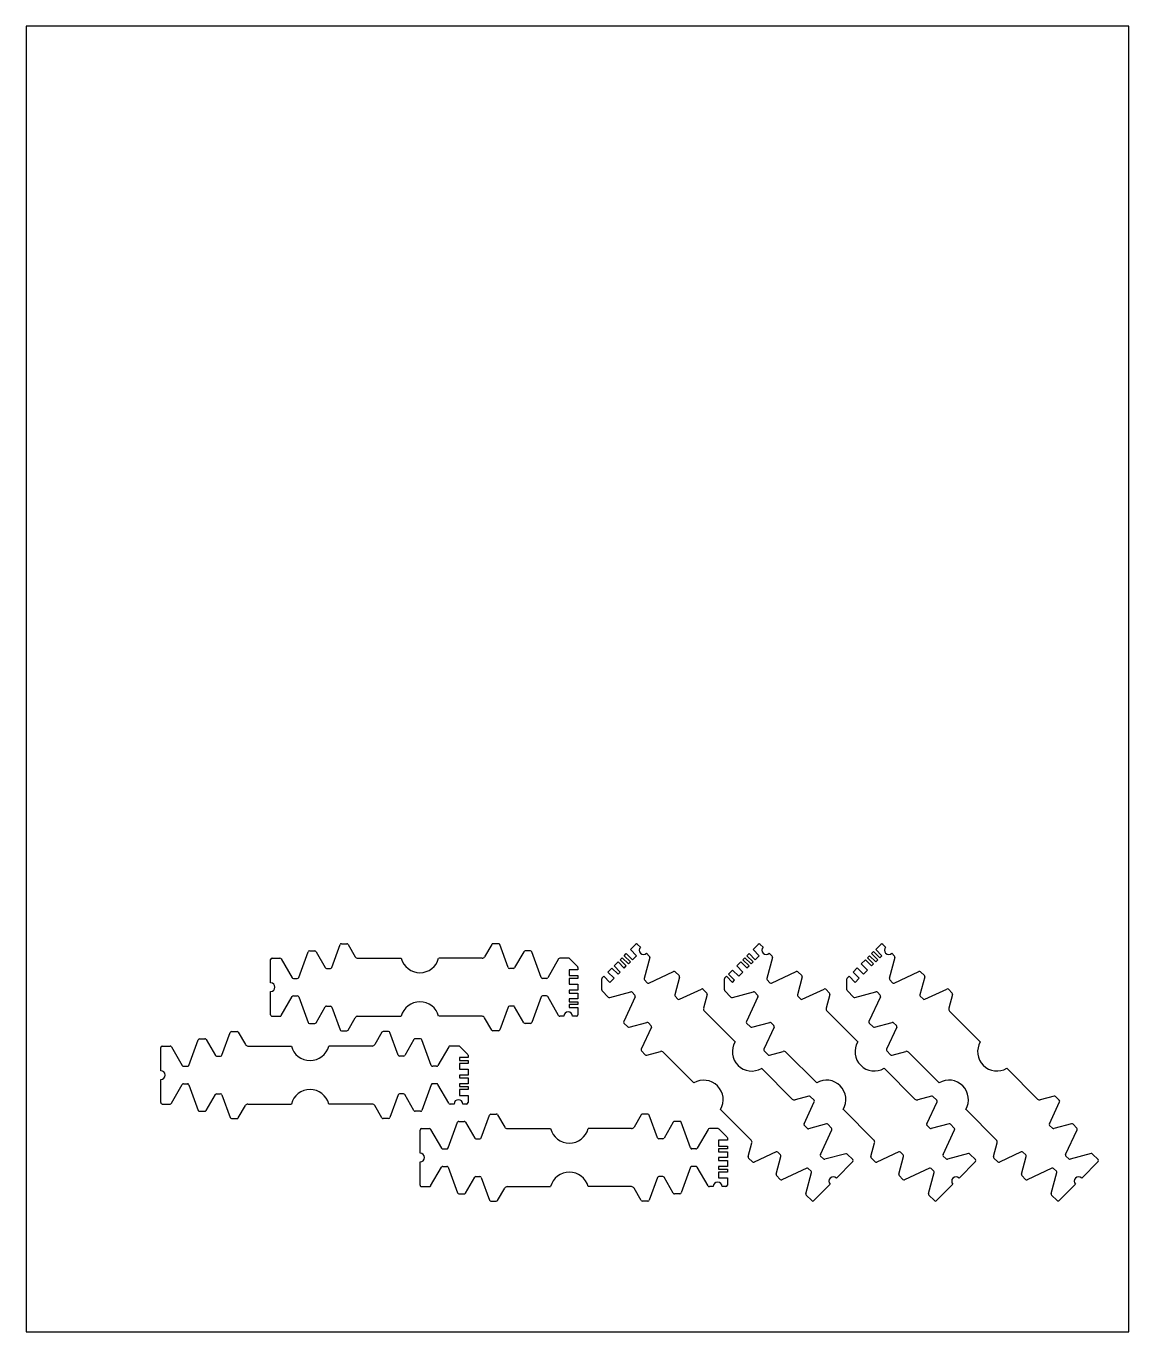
# Model space of a CAD drawing. Header units: millimetres. Extents: x 0 to 1220, y 0 to 450.
# Drawn here: x 840 to 1220, y 0 to 450 of the extents above; entities that cross this region are included whole.
import ezdxf

# ---------------------------------------------------------------- set-up
doc = ezdxf.new("R2010")
doc.units = ezdxf.units.MM
for name, color, linetype in [('Q3_NORMAL', 3, 'Continuous'), ('Q4_MEDIUM', 4, 'Continuous'), ('Q5_HIGH', 5, 'Continuous'), ('SHEET', 7, 'Continuous')]:
    doc.layers.add(name, color=color, linetype=linetype)

# ---------------------------------------------------------------- blocks, each defined once
blk = doc.blocks.new('CTLG_NT06__090deg__i1')
at = {"layer": 'Q3_NORMAL', "color": 3}
for p, q in [((-10, 49.74), (-10, 46.73)), ((-9.85, 50.09), (-7.15, 52.8)), ((-6.79, 52.94), (-6, 52.94)), ((7, 52.94), (9.5, 52.94)), ((10, 52.44), (10, 51.1)), ((10, 48.1), (10, 46.73)), ((-3, 42.11), (-3, 40.75)), ((3, 42.11), (3, 40.75)), ((-12.5, 36.59), (-12.5, 34.73)), ((-3.33, 40.28), (-12.17, 37.06)), ((3.33, 40.28), (12.17, 37.06)), ((12.5, 36.59), (12.5, 34.73)), ((-6.83, 28.86), (-14.67, 26.01)), ((-6.5, 30.69), (-6.5, 29.33)), ((6.5, 30.69), (6.5, 29.33)), ((6.83, 28.86), (14.67, 26.01)), ((-15, 25.54), (-15, 23.68)), ((15, 25.54), (15, 23.68)), ((-15, -28.54), (-15, -26.68)), ((15, -28.54), (15, -26.68)), ((-6.83, -31.86), (-14.67, -29.01)), ((6.83, -31.86), (14.67, -29.01)), ((-6.5, -33.69), (-6.5, -32.33)), ((6.5, -33.69), (6.5, -32.33)), ((-12.5, -39.59), (-12.5, -37.73)), ((-3.33, -43.28), (-12.17, -40.06)), ((3.33, -43.28), (12.17, -40.06)), ((12.5, -39.59), (12.5, -37.73)), ((-3, -45.11), (-3, -43.75)), ((3, -45.11), (3, -43.75)), ((-10, -52.44), (-10, -49.73)), ((-1.5, -52.94), (-9.5, -52.94)), ((9.5, -52.94), (1.5, -52.94)), ((10, -52.44), (10, -49.73))]:
    blk.add_line(p, q, dxfattribs=at)
for centre, radius, start, end in [((-9.5, 49.74), 0.5, 135, 180), ((-6.79, 52.44), 0.5, 90, 135), ((10, 49.6), 1.5, 90, 270), ((9.5, 52.44), 0.5, 0, 90), ((-9.5, 46.73), 0.5, 180, 240), ((9.5, 46.73), 0.5, 300, 0), ((-3.5, 40.75), 0.5, 290, 0), ((-3.5, 42.11), 0.5, 0, 60), ((3.5, 42.11), 0.5, 120, 180), ((3.5, 40.75), 0.5, 180, 250), ((-12, 36.59), 0.5, 110, 180), ((12, 36.59), 0.5, 0, 70), ((-12, 34.73), 0.5, 180, 240), ((12, 34.73), 0.5, 300, 0), ((-7, 29.33), 0.5, 290, 0), ((-7, 30.69), 0.5, 0, 60), ((7, 30.69), 0.5, 120, 180), ((7, 29.33), 0.5, 180, 250), ((-14.5, 25.54), 0.5, 110, 180), ((-14.5, 23.68), 0.5, 180, 240), ((14.5, 25.54), 0.5, 0, 70), ((14.5, 23.68), 0.5, 300, 0), ((-14.5, -26.68), 0.5, 120, 180), ((14.5, -26.68), 0.5, 0, 60), ((-14.5, -28.54), 0.5, 180, 250), ((14.5, -28.54), 0.5, 290, 0), ((-7, -32.33), 0.5, 0, 70), ((-7, -33.69), 0.5, 300, 0), ((7, -32.33), 0.5, 110, 180), ((7, -33.69), 0.5, 180, 240), ((-12, -37.73), 0.5, 120, 180), ((-12, -39.59), 0.5, 180, 250), ((12, -39.59), 0.5, 290, 0), ((12, -37.73), 0.5, 0, 60), ((-3.5, -43.75), 0.5, 0, 70), ((3.5, -43.75), 0.5, 110, 180), ((-9.5, -49.73), 0.5, 120, 180), ((-3.5, -45.11), 0.5, 300, 0), ((3.5, -45.11), 0.5, 180, 240), ((9.5, -49.73), 0.5, 0, 60), ((-9.5, -52.44), 0.5, 180, 270), ((0, -52.94), 1.5, 0, 180), ((9.5, -52.44), 0.5, 270, 0)]:
    blk.add_arc(centre, radius, start, end, dxfattribs=at)
at = {"layer": 'Q4_MEDIUM', "color": 4}
for p, q in [((-9.75, 46.3), (-3.25, 42.55)), ((9.75, 46.3), (3.25, 42.55)), ((-12.25, 34.3), (-6.75, 31.12)), ((12.25, 34.3), (6.75, 31.12)), ((-14.75, 23.24), (-10.5, 20.79)), ((14.75, 23.24), (10.5, 20.79)), ((-10, 19.92), (-10, 4.96)), ((10, 19.92), (10, 4.96)), ((-10, -22.92), (-10, -7.95)), ((10, -22.92), (10, -7.95)), ((-14.75, -26.24), (-10.5, -23.79)), ((14.75, -26.24), (10.5, -23.79)), ((-12.25, -37.3), (-6.75, -34.12)), ((12.25, -37.3), (6.75, -34.12)), ((-9.75, -49.3), (-3.25, -45.55)), ((9.75, -49.3), (3.25, -45.55))]:
    blk.add_line(p, q, dxfattribs=at)
for centre, start, end in [((-11, 19.92), 0, 60), ((11, 19.92), 120, 180), ((-11, -22.92), 300, 0), ((11, -22.92), 180, 240)]:
    blk.add_arc(centre, 1, start, end, dxfattribs=at)
at = {"layer": 'Q5_HIGH', "color": 5}
for p, q in [((-6, 52.94), (-6, 49.94)), ((-6, 49.94), (-4, 49.94)), ((-4, 49.94), (-4, 52.94)), ((-4, 52.94), (-3, 52.94)), ((-3, 52.94), (-3, 49.94)), ((-3, 49.94), (-2, 49.94)), ((-2, 49.94), (-2, 52.94)), ((-2, 52.94), (0, 52.94)), ((0, 52.94), (0, 49.94)), ((0, 49.94), (1, 49.94)), ((1, 49.94), (1, 52.94)), ((1, 52.94), (3, 52.94)), ((3, 52.94), (3, 49.94)), ((3, 49.94), (4, 49.94)), ((4, 49.94), (4, 52.94)), ((4, 52.94), (5, 52.94)), ((5, 52.94), (5, 49.94)), ((5, 49.94), (7, 49.94)), ((7, 49.94), (7, 52.94))]:
    blk.add_line(p, q, dxfattribs=at)
for centre, start, end in [((-11.67, -1.5), 284.4775, 75.5225), ((11.67, -1.5), 104.4775, 255.5225)]:
    blk.add_arc(centre, 6.67, start, end, dxfattribs=at)
blk = doc.blocks.new('CTLG_NT06__090deg__i2')
at = {"layer": 'Q3_NORMAL', "color": 3}
for p, q in [((-10, 49.74), (-10, 46.73)), ((-9.85, 50.09), (-7.15, 52.8)), ((-6.79, 52.94), (-6, 52.94)), ((7, 52.94), (9.5, 52.94)), ((10, 52.44), (10, 51.1)), ((10, 48.1), (10, 46.73)), ((-3, 42.11), (-3, 40.75)), ((3, 42.11), (3, 40.75)), ((-12.5, 36.59), (-12.5, 34.73)), ((-3.33, 40.28), (-12.17, 37.06)), ((3.33, 40.28), (12.17, 37.06)), ((12.5, 36.59), (12.5, 34.73)), ((-6.83, 28.86), (-14.67, 26.01)), ((-6.5, 30.69), (-6.5, 29.33)), ((6.5, 30.69), (6.5, 29.33)), ((6.83, 28.86), (14.67, 26.01)), ((-15, 25.54), (-15, 23.68)), ((15, 25.54), (15, 23.68)), ((-15, -28.54), (-15, -26.68)), ((15, -28.54), (15, -26.68)), ((-6.83, -31.86), (-14.67, -29.01)), ((6.83, -31.86), (14.67, -29.01)), ((-6.5, -33.69), (-6.5, -32.33)), ((6.5, -33.69), (6.5, -32.33)), ((-12.5, -39.59), (-12.5, -37.73)), ((-3.33, -43.28), (-12.17, -40.06)), ((3.33, -43.28), (12.17, -40.06)), ((12.5, -39.59), (12.5, -37.73)), ((-3, -45.11), (-3, -43.75)), ((3, -45.11), (3, -43.75)), ((-10, -52.44), (-10, -49.73)), ((-1.5, -52.94), (-9.5, -52.94)), ((9.5, -52.94), (1.5, -52.94)), ((10, -52.44), (10, -49.73))]:
    blk.add_line(p, q, dxfattribs=at)
for centre, radius, start, end in [((-9.5, 49.74), 0.5, 135, 180), ((-6.79, 52.44), 0.5, 90, 135), ((10, 49.6), 1.5, 90, 270), ((9.5, 52.44), 0.5, 0, 90), ((-9.5, 46.73), 0.5, 180, 240), ((9.5, 46.73), 0.5, 300, 0), ((-3.5, 40.75), 0.5, 290, 0), ((-3.5, 42.11), 0.5, 0, 60), ((3.5, 42.11), 0.5, 120, 180), ((3.5, 40.75), 0.5, 180, 250), ((-12, 36.59), 0.5, 110, 180), ((12, 36.59), 0.5, 0, 70), ((-12, 34.73), 0.5, 180, 240), ((12, 34.73), 0.5, 300, 0), ((-7, 29.33), 0.5, 290, 0), ((-7, 30.69), 0.5, 0, 60), ((7, 30.69), 0.5, 120, 180), ((7, 29.33), 0.5, 180, 250), ((-14.5, 25.54), 0.5, 110, 180), ((-14.5, 23.68), 0.5, 180, 240), ((14.5, 25.54), 0.5, 0, 70), ((14.5, 23.68), 0.5, 300, 0), ((-14.5, -26.68), 0.5, 120, 180), ((14.5, -26.68), 0.5, 0, 60), ((-14.5, -28.54), 0.5, 180, 250), ((14.5, -28.54), 0.5, 290, 0), ((-7, -32.33), 0.5, 0, 70), ((-7, -33.69), 0.5, 300, 0), ((7, -32.33), 0.5, 110, 180), ((7, -33.69), 0.5, 180, 240), ((-12, -37.73), 0.5, 120, 180), ((-12, -39.59), 0.5, 180, 250), ((12, -39.59), 0.5, 290, 0), ((12, -37.73), 0.5, 0, 60), ((-3.5, -43.75), 0.5, 0, 70), ((3.5, -43.75), 0.5, 110, 180), ((-9.5, -49.73), 0.5, 120, 180), ((-3.5, -45.11), 0.5, 300, 0), ((3.5, -45.11), 0.5, 180, 240), ((9.5, -49.73), 0.5, 0, 60), ((-9.5, -52.44), 0.5, 180, 270), ((0, -52.94), 1.5, 0, 180), ((9.5, -52.44), 0.5, 270, 0)]:
    blk.add_arc(centre, radius, start, end, dxfattribs=at)
at = {"layer": 'Q4_MEDIUM', "color": 4}
for p, q in [((-9.75, 46.3), (-3.25, 42.55)), ((9.75, 46.3), (3.25, 42.55)), ((-12.25, 34.3), (-6.75, 31.12)), ((12.25, 34.3), (6.75, 31.12)), ((-14.75, 23.24), (-10.5, 20.79)), ((14.75, 23.24), (10.5, 20.79)), ((-10, 19.92), (-10, 4.96)), ((10, 19.92), (10, 4.96)), ((-10, -22.92), (-10, -7.95)), ((10, -22.92), (10, -7.95)), ((-14.75, -26.24), (-10.5, -23.79)), ((14.75, -26.24), (10.5, -23.79)), ((-12.25, -37.3), (-6.75, -34.12)), ((12.25, -37.3), (6.75, -34.12)), ((-9.75, -49.3), (-3.25, -45.55)), ((9.75, -49.3), (3.25, -45.55))]:
    blk.add_line(p, q, dxfattribs=at)
for centre, start, end in [((-11, 19.92), 0, 60), ((11, 19.92), 120, 180), ((-11, -22.92), 300, 0), ((11, -22.92), 180, 240)]:
    blk.add_arc(centre, 1, start, end, dxfattribs=at)
at = {"layer": 'Q5_HIGH', "color": 5}
for p, q in [((-6, 52.94), (-6, 49.94)), ((-6, 49.94), (-5, 49.94)), ((-5, 49.94), (-5, 52.94)), ((-5, 52.94), (-4, 52.94)), ((-4, 52.94), (-4, 49.94)), ((-4, 49.94), (-2, 49.94)), ((-2, 49.94), (-2, 52.94)), ((-2, 52.94), (0, 52.94)), ((0, 52.94), (0, 49.94)), ((0, 49.94), (1, 49.94)), ((1, 49.94), (1, 52.94)), ((1, 52.94), (3, 52.94)), ((3, 52.94), (3, 49.94)), ((3, 49.94), (4, 49.94)), ((4, 49.94), (4, 52.94)), ((4, 52.94), (5, 52.94)), ((5, 52.94), (5, 49.94)), ((5, 49.94), (7, 49.94)), ((7, 49.94), (7, 52.94))]:
    blk.add_line(p, q, dxfattribs=at)
for centre, start, end in [((-11.67, -1.5), 284.4775, 75.5225), ((11.67, -1.5), 104.4775, 255.5225)]:
    blk.add_arc(centre, 6.67, start, end, dxfattribs=at)
blk = doc.blocks.new('CTLG_NT06__045deg__i1')
at = {"layer": 'Q3_NORMAL', "color": 3}
for p, q in [((-10, 49.74), (-10, 46.73)), ((-9.85, 50.09), (-7.15, 52.8)), ((-6.79, 52.94), (-6, 52.94)), ((7, 52.94), (9.5, 52.94)), ((10, 52.44), (10, 51.1)), ((10, 48.1), (10, 46.73)), ((-3, 42.11), (-3, 40.75)), ((3, 42.11), (3, 40.75)), ((-12.5, 36.59), (-12.5, 34.73)), ((-3.33, 40.28), (-12.17, 37.06)), ((3.33, 40.28), (12.17, 37.06)), ((12.5, 36.59), (12.5, 34.73)), ((-6.83, 28.86), (-14.67, 26.01)), ((-6.5, 30.69), (-6.5, 29.33)), ((6.5, 30.69), (6.5, 29.33)), ((6.83, 28.86), (14.67, 26.01)), ((-15, 25.54), (-15, 23.68)), ((15, 25.54), (15, 23.68)), ((-15, -28.54), (-15, -26.68)), ((15, -28.54), (15, -26.68)), ((-6.83, -31.86), (-14.67, -29.01)), ((6.83, -31.86), (14.67, -29.01)), ((-6.5, -33.69), (-6.5, -32.33)), ((6.5, -33.69), (6.5, -32.33)), ((-12.5, -39.59), (-12.5, -37.73)), ((-3.33, -43.28), (-12.17, -40.06)), ((3.33, -43.28), (12.17, -40.06)), ((12.5, -39.59), (12.5, -37.73)), ((-3, -45.11), (-3, -43.75)), ((3, -45.11), (3, -43.75)), ((-10, -52.44), (-10, -49.73)), ((-1.5, -52.94), (-9.5, -52.94)), ((9.5, -52.94), (1.5, -52.94)), ((10, -52.44), (10, -49.73))]:
    blk.add_line(p, q, dxfattribs=at)
for centre, radius, start, end in [((-9.5, 49.74), 0.5, 135, 180), ((-6.79, 52.44), 0.5, 90, 135), ((10, 49.6), 1.5, 90, 270), ((9.5, 52.44), 0.5, 0, 90), ((-9.5, 46.73), 0.5, 180, 240), ((9.5, 46.73), 0.5, 300, 0), ((-3.5, 40.75), 0.5, 290, 0), ((-3.5, 42.11), 0.5, 0, 60), ((3.5, 42.11), 0.5, 120, 180), ((3.5, 40.75), 0.5, 180, 250), ((-12, 36.59), 0.5, 110, 180), ((12, 36.59), 0.5, 0, 70), ((-12, 34.73), 0.5, 180, 240), ((12, 34.73), 0.5, 300, 0), ((-7, 29.33), 0.5, 290, 0), ((-7, 30.69), 0.5, 0, 60), ((7, 30.69), 0.5, 120, 180), ((7, 29.33), 0.5, 180, 250), ((-14.5, 25.54), 0.5, 110, 180), ((-14.5, 23.68), 0.5, 180, 240), ((14.5, 25.54), 0.5, 0, 70), ((14.5, 23.68), 0.5, 300, 0), ((-14.5, -26.68), 0.5, 120, 180), ((14.5, -26.68), 0.5, 0, 60), ((-14.5, -28.54), 0.5, 180, 250), ((14.5, -28.54), 0.5, 290, 0), ((-7, -32.33), 0.5, 0, 70), ((-7, -33.69), 0.5, 300, 0), ((7, -32.33), 0.5, 110, 180), ((7, -33.69), 0.5, 180, 240), ((-12, -37.73), 0.5, 120, 180), ((-12, -39.59), 0.5, 180, 250), ((12, -39.59), 0.5, 290, 0), ((12, -37.73), 0.5, 0, 60), ((-3.5, -43.75), 0.5, 0, 70), ((3.5, -43.75), 0.5, 110, 180), ((-9.5, -49.73), 0.5, 120, 180), ((-3.5, -45.11), 0.5, 300, 0), ((3.5, -45.11), 0.5, 180, 240), ((9.5, -49.73), 0.5, 0, 60), ((-9.5, -52.44), 0.5, 180, 270), ((0, -52.94), 1.5, 0, 180), ((9.5, -52.44), 0.5, 270, 0)]:
    blk.add_arc(centre, radius, start, end, dxfattribs=at)
at = {"layer": 'Q4_MEDIUM', "color": 4}
for p, q in [((-9.75, 46.3), (-3.25, 42.55)), ((9.75, 46.3), (3.25, 42.55)), ((-12.25, 34.3), (-6.75, 31.12)), ((12.25, 34.3), (6.75, 31.12)), ((-14.75, 23.24), (-10.5, 20.79)), ((14.75, 23.24), (10.5, 20.79)), ((-10, 19.92), (-10, 4.96)), ((10, 19.92), (10, 4.96)), ((-10, -22.92), (-10, -7.95)), ((10, -22.92), (10, -7.95)), ((-14.75, -26.24), (-10.5, -23.79)), ((14.75, -26.24), (10.5, -23.79)), ((-12.25, -37.3), (-6.75, -34.12)), ((12.25, -37.3), (6.75, -34.12)), ((-9.75, -49.3), (-3.25, -45.55)), ((9.75, -49.3), (3.25, -45.55))]:
    blk.add_line(p, q, dxfattribs=at)
for centre, start, end in [((-11, 19.92), 0, 60), ((11, 19.92), 120, 180), ((-11, -22.92), 300, 0), ((11, -22.92), 180, 240)]:
    blk.add_arc(centre, 1, start, end, dxfattribs=at)
at = {"layer": 'Q5_HIGH', "color": 5}
for p, q in [((-6, 52.94), (-6, 49.94)), ((-6, 49.94), (-4, 49.94)), ((-4, 49.94), (-4, 52.94)), ((-4, 52.94), (-2, 52.94)), ((-2, 52.94), (-2, 49.94)), ((-2, 49.94), (-1, 49.94)), ((-1, 49.94), (-1, 52.94)), ((-1, 52.94), (1, 52.94)), ((1, 52.94), (1, 49.94)), ((1, 49.94), (2, 49.94)), ((2, 49.94), (2, 52.94)), ((2, 52.94), (3, 52.94)), ((3, 52.94), (3, 49.94)), ((3, 49.94), (4, 49.94)), ((4, 49.94), (4, 52.94)), ((4, 52.94), (5, 52.94)), ((5, 52.94), (5, 49.94)), ((5, 49.94), (7, 49.94)), ((7, 49.94), (7, 52.94))]:
    blk.add_line(p, q, dxfattribs=at)
for centre, start, end in [((-11.67, -1.5), 284.4775, 75.5225), ((11.67, -1.5), 104.4775, 255.5225)]:
    blk.add_arc(centre, 6.67, start, end, dxfattribs=at)
blk = doc.blocks.new('CTLG_NT06__045deg__i2')
at = {"layer": 'Q3_NORMAL', "color": 3}
for p, q in [((-10, 49.74), (-10, 46.73)), ((-9.85, 50.09), (-7.15, 52.8)), ((-6.79, 52.94), (-6, 52.94)), ((7, 52.94), (9.5, 52.94)), ((10, 52.44), (10, 51.1)), ((10, 48.1), (10, 46.73)), ((-3, 42.11), (-3, 40.75)), ((3, 42.11), (3, 40.75)), ((-12.5, 36.59), (-12.5, 34.73)), ((-3.33, 40.28), (-12.17, 37.06)), ((3.33, 40.28), (12.17, 37.06)), ((12.5, 36.59), (12.5, 34.73)), ((-6.83, 28.86), (-14.67, 26.01)), ((-6.5, 30.69), (-6.5, 29.33)), ((6.5, 30.69), (6.5, 29.33)), ((6.83, 28.86), (14.67, 26.01)), ((-15, 25.54), (-15, 23.68)), ((15, 25.54), (15, 23.68)), ((-15, -28.54), (-15, -26.68)), ((15, -28.54), (15, -26.68)), ((-6.83, -31.86), (-14.67, -29.01)), ((6.83, -31.86), (14.67, -29.01)), ((-6.5, -33.69), (-6.5, -32.33)), ((6.5, -33.69), (6.5, -32.33)), ((-12.5, -39.59), (-12.5, -37.73)), ((-3.33, -43.28), (-12.17, -40.06)), ((3.33, -43.28), (12.17, -40.06)), ((12.5, -39.59), (12.5, -37.73)), ((-3, -45.11), (-3, -43.75)), ((3, -45.11), (3, -43.75)), ((-10, -52.44), (-10, -49.73)), ((-1.5, -52.94), (-9.5, -52.94)), ((9.5, -52.94), (1.5, -52.94)), ((10, -52.44), (10, -49.73))]:
    blk.add_line(p, q, dxfattribs=at)
for centre, radius, start, end in [((-9.5, 49.74), 0.5, 135, 180), ((-6.79, 52.44), 0.5, 90, 135), ((10, 49.6), 1.5, 90, 270), ((9.5, 52.44), 0.5, 0, 90), ((-9.5, 46.73), 0.5, 180, 240), ((9.5, 46.73), 0.5, 300, 0), ((-3.5, 40.75), 0.5, 290, 0), ((-3.5, 42.11), 0.5, 0, 60), ((3.5, 42.11), 0.5, 120, 180), ((3.5, 40.75), 0.5, 180, 250), ((-12, 36.59), 0.5, 110, 180), ((12, 36.59), 0.5, 0, 70), ((-12, 34.73), 0.5, 180, 240), ((12, 34.73), 0.5, 300, 0), ((-7, 29.33), 0.5, 290, 0), ((-7, 30.69), 0.5, 0, 60), ((7, 30.69), 0.5, 120, 180), ((7, 29.33), 0.5, 180, 250), ((-14.5, 25.54), 0.5, 110, 180), ((-14.5, 23.68), 0.5, 180, 240), ((14.5, 25.54), 0.5, 0, 70), ((14.5, 23.68), 0.5, 300, 0), ((-14.5, -26.68), 0.5, 120, 180), ((14.5, -26.68), 0.5, 0, 60), ((-14.5, -28.54), 0.5, 180, 250), ((14.5, -28.54), 0.5, 290, 0), ((-7, -32.33), 0.5, 0, 70), ((-7, -33.69), 0.5, 300, 0), ((7, -32.33), 0.5, 110, 180), ((7, -33.69), 0.5, 180, 240), ((-12, -37.73), 0.5, 120, 180), ((-12, -39.59), 0.5, 180, 250), ((12, -39.59), 0.5, 290, 0), ((12, -37.73), 0.5, 0, 60), ((-3.5, -43.75), 0.5, 0, 70), ((3.5, -43.75), 0.5, 110, 180), ((-9.5, -49.73), 0.5, 120, 180), ((-3.5, -45.11), 0.5, 300, 0), ((3.5, -45.11), 0.5, 180, 240), ((9.5, -49.73), 0.5, 0, 60), ((-9.5, -52.44), 0.5, 180, 270), ((0, -52.94), 1.5, 0, 180), ((9.5, -52.44), 0.5, 270, 0)]:
    blk.add_arc(centre, radius, start, end, dxfattribs=at)
at = {"layer": 'Q4_MEDIUM', "color": 4}
for p, q in [((-9.75, 46.3), (-3.25, 42.55)), ((9.75, 46.3), (3.25, 42.55)), ((-12.25, 34.3), (-6.75, 31.12)), ((12.25, 34.3), (6.75, 31.12)), ((-14.75, 23.24), (-10.5, 20.79)), ((14.75, 23.24), (10.5, 20.79)), ((-10, 19.92), (-10, 4.96)), ((10, 19.92), (10, 4.96)), ((-10, -22.92), (-10, -7.95)), ((10, -22.92), (10, -7.95)), ((-14.75, -26.24), (-10.5, -23.79)), ((14.75, -26.24), (10.5, -23.79)), ((-12.25, -37.3), (-6.75, -34.12)), ((12.25, -37.3), (6.75, -34.12)), ((-9.75, -49.3), (-3.25, -45.55)), ((9.75, -49.3), (3.25, -45.55))]:
    blk.add_line(p, q, dxfattribs=at)
for centre, start, end in [((-11, 19.92), 0, 60), ((11, 19.92), 120, 180), ((-11, -22.92), 300, 0), ((11, -22.92), 180, 240)]:
    blk.add_arc(centre, 1, start, end, dxfattribs=at)
at = {"layer": 'Q5_HIGH', "color": 5}
for p, q in [((-6, 52.94), (-6, 49.94)), ((-6, 49.94), (-5, 49.94)), ((-5, 49.94), (-5, 52.94)), ((-5, 52.94), (-3, 52.94)), ((-3, 52.94), (-3, 49.94)), ((-3, 49.94), (-1, 49.94)), ((-1, 49.94), (-1, 52.94)), ((-1, 52.94), (1, 52.94)), ((1, 52.94), (1, 49.94)), ((1, 49.94), (2, 49.94)), ((2, 49.94), (2, 52.94)), ((2, 52.94), (3, 52.94)), ((3, 52.94), (3, 49.94)), ((3, 49.94), (4, 49.94)), ((4, 49.94), (4, 52.94)), ((4, 52.94), (5, 52.94)), ((5, 52.94), (5, 49.94)), ((5, 49.94), (7, 49.94)), ((7, 49.94), (7, 52.94))]:
    blk.add_line(p, q, dxfattribs=at)
for centre, start, end in [((-11.67, -1.5), 284.4775, 75.5225), ((11.67, -1.5), 104.4775, 255.5225)]:
    blk.add_arc(centre, 6.67, start, end, dxfattribs=at)
blk = doc.blocks.new('CTLG_NT06__045deg__i3')
at = {"layer": 'Q3_NORMAL', "color": 3}
for p, q in [((-10, 49.74), (-10, 46.73)), ((-9.85, 50.09), (-7.15, 52.8)), ((-6.79, 52.94), (-6, 52.94)), ((7, 52.94), (9.5, 52.94)), ((10, 52.44), (10, 51.1)), ((10, 48.1), (10, 46.73)), ((-3, 42.11), (-3, 40.75)), ((3, 42.11), (3, 40.75)), ((-12.5, 36.59), (-12.5, 34.73)), ((-3.33, 40.28), (-12.17, 37.06)), ((3.33, 40.28), (12.17, 37.06)), ((12.5, 36.59), (12.5, 34.73)), ((-6.83, 28.86), (-14.67, 26.01)), ((-6.5, 30.69), (-6.5, 29.33)), ((6.5, 30.69), (6.5, 29.33)), ((6.83, 28.86), (14.67, 26.01)), ((-15, 25.54), (-15, 23.68)), ((15, 25.54), (15, 23.68)), ((-15, -28.54), (-15, -26.68)), ((15, -28.54), (15, -26.68)), ((-6.83, -31.86), (-14.67, -29.01)), ((6.83, -31.86), (14.67, -29.01)), ((-6.5, -33.69), (-6.5, -32.33)), ((6.5, -33.69), (6.5, -32.33)), ((-12.5, -39.59), (-12.5, -37.73)), ((-3.33, -43.28), (-12.17, -40.06)), ((3.33, -43.28), (12.17, -40.06)), ((12.5, -39.59), (12.5, -37.73)), ((-3, -45.11), (-3, -43.75)), ((3, -45.11), (3, -43.75)), ((-10, -52.44), (-10, -49.73)), ((-1.5, -52.94), (-9.5, -52.94)), ((9.5, -52.94), (1.5, -52.94)), ((10, -52.44), (10, -49.73))]:
    blk.add_line(p, q, dxfattribs=at)
for centre, radius, start, end in [((-9.5, 49.74), 0.5, 135, 180), ((-6.79, 52.44), 0.5, 90, 135), ((10, 49.6), 1.5, 90, 270), ((9.5, 52.44), 0.5, 0, 90), ((-9.5, 46.73), 0.5, 180, 240), ((9.5, 46.73), 0.5, 300, 0), ((-3.5, 40.75), 0.5, 290, 0), ((-3.5, 42.11), 0.5, 0, 60), ((3.5, 42.11), 0.5, 120, 180), ((3.5, 40.75), 0.5, 180, 250), ((-12, 36.59), 0.5, 110, 180), ((12, 36.59), 0.5, 0, 70), ((-12, 34.73), 0.5, 180, 240), ((12, 34.73), 0.5, 300, 0), ((-7, 29.33), 0.5, 290, 0), ((-7, 30.69), 0.5, 0, 60), ((7, 30.69), 0.5, 120, 180), ((7, 29.33), 0.5, 180, 250), ((-14.5, 25.54), 0.5, 110, 180), ((-14.5, 23.68), 0.5, 180, 240), ((14.5, 25.54), 0.5, 0, 70), ((14.5, 23.68), 0.5, 300, 0), ((-14.5, -26.68), 0.5, 120, 180), ((14.5, -26.68), 0.5, 0, 60), ((-14.5, -28.54), 0.5, 180, 250), ((14.5, -28.54), 0.5, 290, 0), ((-7, -32.33), 0.5, 0, 70), ((-7, -33.69), 0.5, 300, 0), ((7, -32.33), 0.5, 110, 180), ((7, -33.69), 0.5, 180, 240), ((-12, -37.73), 0.5, 120, 180), ((-12, -39.59), 0.5, 180, 250), ((12, -39.59), 0.5, 290, 0), ((12, -37.73), 0.5, 0, 60), ((-3.5, -43.75), 0.5, 0, 70), ((3.5, -43.75), 0.5, 110, 180), ((-9.5, -49.73), 0.5, 120, 180), ((-3.5, -45.11), 0.5, 300, 0), ((3.5, -45.11), 0.5, 180, 240), ((9.5, -49.73), 0.5, 0, 60), ((-9.5, -52.44), 0.5, 180, 270), ((0, -52.94), 1.5, 0, 180), ((9.5, -52.44), 0.5, 270, 0)]:
    blk.add_arc(centre, radius, start, end, dxfattribs=at)
at = {"layer": 'Q4_MEDIUM', "color": 4}
for p, q in [((-9.75, 46.3), (-3.25, 42.55)), ((9.75, 46.3), (3.25, 42.55)), ((-12.25, 34.3), (-6.75, 31.12)), ((12.25, 34.3), (6.75, 31.12)), ((-14.75, 23.24), (-10.5, 20.79)), ((14.75, 23.24), (10.5, 20.79)), ((-10, 19.92), (-10, 4.96)), ((10, 19.92), (10, 4.96)), ((-10, -22.92), (-10, -7.95)), ((10, -22.92), (10, -7.95)), ((-14.75, -26.24), (-10.5, -23.79)), ((14.75, -26.24), (10.5, -23.79)), ((-12.25, -37.3), (-6.75, -34.12)), ((12.25, -37.3), (6.75, -34.12)), ((-9.75, -49.3), (-3.25, -45.55)), ((9.75, -49.3), (3.25, -45.55))]:
    blk.add_line(p, q, dxfattribs=at)
for centre, start, end in [((-11, 19.92), 0, 60), ((11, 19.92), 120, 180), ((-11, -22.92), 300, 0), ((11, -22.92), 180, 240)]:
    blk.add_arc(centre, 1, start, end, dxfattribs=at)
at = {"layer": 'Q5_HIGH', "color": 5}
for p, q in [((-6, 52.94), (-6, 49.94)), ((-6, 49.94), (-4, 49.94)), ((-4, 49.94), (-4, 52.94)), ((-4, 52.94), (-2, 52.94)), ((-2, 52.94), (-2, 49.94)), ((-2, 49.94), (0, 49.94)), ((0, 49.94), (0, 52.94)), ((0, 52.94), (2, 52.94)), ((2, 52.94), (2, 49.94)), ((2, 49.94), (3, 49.94)), ((3, 49.94), (3, 52.94)), ((3, 52.94), (4, 52.94)), ((4, 52.94), (4, 49.94)), ((4, 49.94), (5, 49.94)), ((5, 49.94), (5, 52.94)), ((5, 52.94), (6, 52.94)), ((6, 52.94), (6, 49.94)), ((6, 49.94), (7, 49.94)), ((7, 49.94), (7, 52.94))]:
    blk.add_line(p, q, dxfattribs=at)
for centre, start, end in [((-11.67, -1.5), 284.4775, 75.5225), ((11.67, -1.5), 104.4775, 255.5225)]:
    blk.add_arc(centre, 6.67, start, end, dxfattribs=at)
blk = doc.blocks.new('CTLG_NT06__090deg__i3')
at = {"layer": 'Q3_NORMAL', "color": 3}
for p, q in [((-10, 49.74), (-10, 46.73)), ((-9.85, 50.09), (-7.15, 52.8)), ((-6.79, 52.94), (-6, 52.94)), ((7, 52.94), (9.5, 52.94)), ((10, 52.44), (10, 51.1)), ((10, 48.1), (10, 46.73)), ((-3, 42.11), (-3, 40.75)), ((3, 42.11), (3, 40.75)), ((-12.5, 36.59), (-12.5, 34.73)), ((-3.33, 40.28), (-12.17, 37.06)), ((3.33, 40.28), (12.17, 37.06)), ((12.5, 36.59), (12.5, 34.73)), ((-6.83, 28.86), (-14.67, 26.01)), ((-6.5, 30.69), (-6.5, 29.33)), ((6.5, 30.69), (6.5, 29.33)), ((6.83, 28.86), (14.67, 26.01)), ((-15, 25.54), (-15, 23.68)), ((15, 25.54), (15, 23.68)), ((-15, -28.54), (-15, -26.68)), ((15, -28.54), (15, -26.68)), ((-6.83, -31.86), (-14.67, -29.01)), ((6.83, -31.86), (14.67, -29.01)), ((-6.5, -33.69), (-6.5, -32.33)), ((6.5, -33.69), (6.5, -32.33)), ((-12.5, -39.59), (-12.5, -37.73)), ((-3.33, -43.28), (-12.17, -40.06)), ((3.33, -43.28), (12.17, -40.06)), ((12.5, -39.59), (12.5, -37.73)), ((-3, -45.11), (-3, -43.75)), ((3, -45.11), (3, -43.75)), ((-10, -52.44), (-10, -49.73)), ((-1.5, -52.94), (-9.5, -52.94)), ((9.5, -52.94), (1.5, -52.94)), ((10, -52.44), (10, -49.73))]:
    blk.add_line(p, q, dxfattribs=at)
for centre, radius, start, end in [((-9.5, 49.74), 0.5, 135, 180), ((-6.79, 52.44), 0.5, 90, 135), ((10, 49.6), 1.5, 90, 270), ((9.5, 52.44), 0.5, 0, 90), ((-9.5, 46.73), 0.5, 180, 240), ((9.5, 46.73), 0.5, 300, 0), ((-3.5, 40.75), 0.5, 290, 0), ((-3.5, 42.11), 0.5, 0, 60), ((3.5, 42.11), 0.5, 120, 180), ((3.5, 40.75), 0.5, 180, 250), ((-12, 36.59), 0.5, 110, 180), ((12, 36.59), 0.5, 0, 70), ((-12, 34.73), 0.5, 180, 240), ((12, 34.73), 0.5, 300, 0), ((-7, 29.33), 0.5, 290, 0), ((-7, 30.69), 0.5, 0, 60), ((7, 30.69), 0.5, 120, 180), ((7, 29.33), 0.5, 180, 250), ((-14.5, 25.54), 0.5, 110, 180), ((-14.5, 23.68), 0.5, 180, 240), ((14.5, 25.54), 0.5, 0, 70), ((14.5, 23.68), 0.5, 300, 0), ((-14.5, -26.68), 0.5, 120, 180), ((14.5, -26.68), 0.5, 0, 60), ((-14.5, -28.54), 0.5, 180, 250), ((14.5, -28.54), 0.5, 290, 0), ((-7, -32.33), 0.5, 0, 70), ((-7, -33.69), 0.5, 300, 0), ((7, -32.33), 0.5, 110, 180), ((7, -33.69), 0.5, 180, 240), ((-12, -37.73), 0.5, 120, 180), ((-12, -39.59), 0.5, 180, 250), ((12, -39.59), 0.5, 290, 0), ((12, -37.73), 0.5, 0, 60), ((-3.5, -43.75), 0.5, 0, 70), ((3.5, -43.75), 0.5, 110, 180), ((-9.5, -49.73), 0.5, 120, 180), ((-3.5, -45.11), 0.5, 300, 0), ((3.5, -45.11), 0.5, 180, 240), ((9.5, -49.73), 0.5, 0, 60), ((-9.5, -52.44), 0.5, 180, 270), ((0, -52.94), 1.5, 0, 180), ((9.5, -52.44), 0.5, 270, 0)]:
    blk.add_arc(centre, radius, start, end, dxfattribs=at)
at = {"layer": 'Q4_MEDIUM', "color": 4}
for p, q in [((-9.75, 46.3), (-3.25, 42.55)), ((9.75, 46.3), (3.25, 42.55)), ((-12.25, 34.3), (-6.75, 31.12)), ((12.25, 34.3), (6.75, 31.12)), ((-14.75, 23.24), (-10.5, 20.79)), ((14.75, 23.24), (10.5, 20.79)), ((-10, 19.92), (-10, 4.96)), ((10, 19.92), (10, 4.96)), ((-10, -22.92), (-10, -7.95)), ((10, -22.92), (10, -7.95)), ((-14.75, -26.24), (-10.5, -23.79)), ((14.75, -26.24), (10.5, -23.79)), ((-12.25, -37.3), (-6.75, -34.12)), ((12.25, -37.3), (6.75, -34.12)), ((-9.75, -49.3), (-3.25, -45.55)), ((9.75, -49.3), (3.25, -45.55))]:
    blk.add_line(p, q, dxfattribs=at)
for centre, start, end in [((-11, 19.92), 0, 60), ((11, 19.92), 120, 180), ((-11, -22.92), 300, 0), ((11, -22.92), 180, 240)]:
    blk.add_arc(centre, 1, start, end, dxfattribs=at)
at = {"layer": 'Q5_HIGH', "color": 5}
for p, q in [((-6, 52.94), (-6, 49.94)), ((-6, 49.94), (-4, 49.94)), ((-4, 49.94), (-4, 52.94)), ((-4, 52.94), (-3, 52.94)), ((-3, 52.94), (-3, 49.94)), ((-3, 49.94), (-1, 49.94)), ((-1, 49.94), (-1, 52.94)), ((-1, 52.94), (1, 52.94)), ((1, 52.94), (1, 49.94)), ((1, 49.94), (2, 49.94)), ((2, 49.94), (2, 52.94)), ((2, 52.94), (4, 52.94)), ((4, 52.94), (4, 49.94)), ((4, 49.94), (5, 49.94)), ((5, 49.94), (5, 52.94)), ((5, 52.94), (6, 52.94)), ((6, 52.94), (6, 49.94)), ((6, 49.94), (7, 49.94)), ((7, 49.94), (7, 52.94))]:
    blk.add_line(p, q, dxfattribs=at)
for centre, start, end in [((-11.67, -1.5), 284.4775, 75.5225), ((11.67, -1.5), 104.4775, 255.5225)]:
    blk.add_arc(centre, 6.67, start, end, dxfattribs=at)

msp = doc.modelspace()

# ---------------------------------------------------------------- linework, layer by layer
at = {"layer": 'SHEET', "color": 7}
for p, q in [((1220, 450), (840, 450)), ((840, 450), (840, 0)), ((1220, 0), (1220, 450)), ((840, 0), (1220, 0))]:
    msp.add_line(p, q, dxfattribs=at)

# ---------------------------------------------------------------- block references
for name, p, rotation in [('CTLG_NT06__045deg__i1', (1080.72, 89.38), 45), ('CTLG_NT06__045deg__i2', (1123, 89.39), 45), ('CTLG_NT06__045deg__i3', (1165.24, 89.39), 45), ('CTLG_NT06__090deg__i3', (977.2, 118.78), 270), ('CTLG_NT06__090deg__i2', (939.35, 88.52), 270), ('CTLG_NT06__090deg__i1', (1028.7, 60.05), 270)]:
    msp.add_blockref(name, p, dxfattribs=dict(rotation=rotation))

doc.saveas('drawing.dxf')
